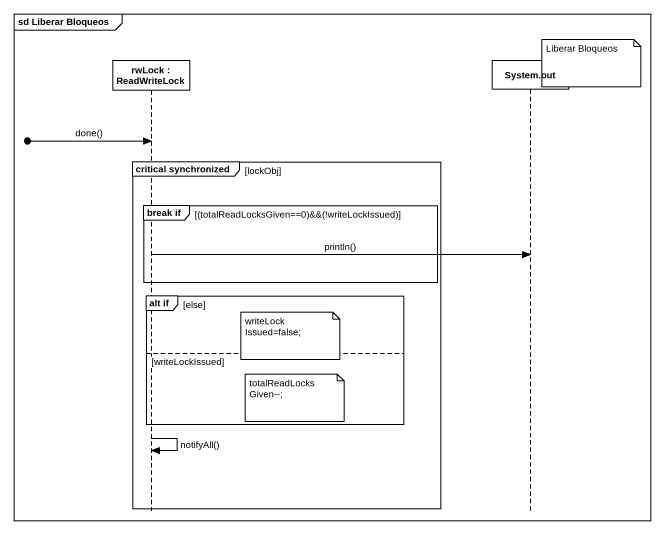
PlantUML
@startuml
mainframe sd Liberar Bloqueos
hide footbox
participant "rwLock : ReadWriteLock" as rwLock
participant "System.out" as System_out

note right of System_out : Liberar Bloqueos
[o-> rwLock : done()
group critical synchronized [lockObj]
  group break if [(totalReadLocksGiven==0)&&(!writeLockIssued)]
    rwLock -> System_out : println()
  end
  group alt if [else]
    note right of rwLock : writeLockIssued=false;
  else writeLockIssued
    note right of rwLock : totalReadLocksGiven--;
  end
  rwLock -> rwLock : notifyAll()
end
@enduml
